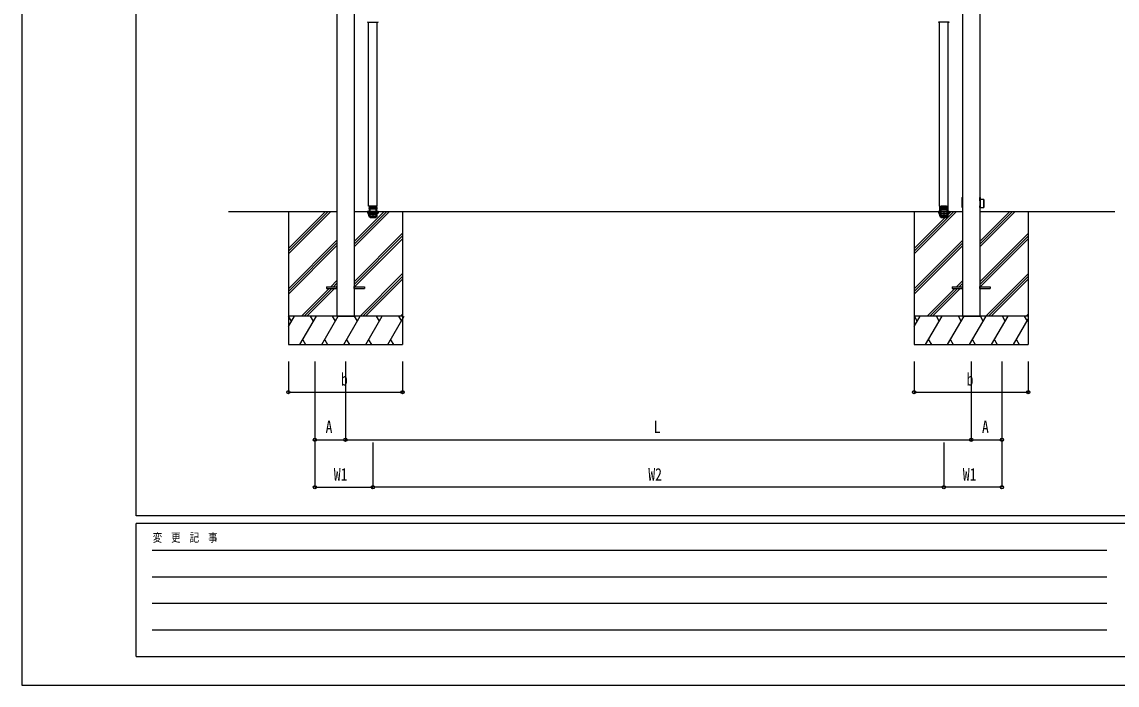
# Model space of a CAD drawing. Units: millimetres, scale not verified. Extents: x -8410 to 8410, y -5940 to 5940.
# Drawn here: x -8410 to -2656, y -5940 to -2453 of the extents above; entities that cross this region are included whole.
import ezdxf
from ezdxf.enums import TextEntityAlignment as Align

# ---------------------------------------------------------------- set-up
doc = ezdxf.new("R2010")
doc.units = ezdxf.units.MM
doc.header["$LTSCALE"] = 30
for name, color, linetype in [('0-3_YKK_12', 2, 'Continuous'), ('0-4_YKK_13', 4, 'Continuous'), ('0-5_YKK_A1', 4, 'Continuous'), ('0-6_YKK_D', 6, 'Continuous'), ('0-7_YKK_ZWAK', 7, 'Continuous'), ('0-8_YSS_K', 3, 'Continuous')]:
    doc.layers.add(name, color=color, linetype=linetype)
doc.styles.add('ＭＳ ゴシック', font='')
doc.styles.get('ＭＳ ゴシック').set_extended_font_data('MS Gothic')

msp = doc.modelspace()

# ---------------------------------------------------------------- linework, layer by layer
at = {"layer": '0-3_YKK_12'}
for p, q in [((-6565.96, -3446), (-6565.96, -3484)), ((-3565.96, -3446), (-3565.96, -3484))]:
    msp.add_line(p, q, dxfattribs=at)
at = {"layer": '0-4_YKK_13'}
for p, q in [((-6593.96, -3449), (-6537.96, -3449)), ((-6589.82, -3451), (-6593.46, -3451)), ((-6593.46, -3451), (-6593.46, -3459)), ((-6588.84, -3450.75), (-6589.86, -3450.75)), ((-6587.85, -3473.52), (-6589.83, -3450.91)), ((-6542.1, -3451), (-6589.82, -3451)), ((-6586.86, -3473.44), (-6588.84, -3450.83)), ((-6545.06, -3473.44), (-6543.09, -3450.83)), ((-6544.07, -3473.52), (-6542.09, -3450.91)), ((-6543.08, -3450.75), (-6542.06, -3450.75)), ((-6538.46, -3451), (-6542.1, -3451)), ((-6538.46, -3451), (-6538.46, -3459)), ((-6537.96, -3450), (-6537.96, -3449)), ((-3593.96, -3449), (-3537.96, -3449)), ((-3589.82, -3451), (-3593.46, -3451)), ((-3593.46, -3451), (-3593.46, -3459)), ((-3588.84, -3450.75), (-3589.86, -3450.75)), ((-3587.85, -3473.52), (-3589.83, -3450.91)), ((-3542.1, -3451), (-3589.82, -3451)), ((-3586.86, -3473.44), (-3588.84, -3450.83)), ((-3545.06, -3473.44), (-3543.09, -3450.83)), ((-3544.07, -3473.52), (-3542.09, -3450.91)), ((-3543.08, -3450.75), (-3542.06, -3450.75)), ((-3538.46, -3451), (-3542.1, -3451)), ((-3538.46, -3451), (-3538.46, -3459)), ((-3537.96, -3450), (-3537.96, -3449)), ((-6589.12, -3459), (-6593.46, -3459)), ((-6589.12, -3459), (-6542.8, -3459)), ((-6588.1, -3459.25), (-6589.1, -3459.25)), ((-6581.88, -3478), (-6549.65, -3478)), ((-6550.04, -3479), (-6581.88, -3479)), ((-6550.96, -3481), (-6550.96, -3479)), ((-6543.82, -3459.25), (-6542.82, -3459.25)), ((-6542.8, -3459), (-6538.46, -3459)), ((-3589.12, -3459), (-3593.46, -3459)), ((-3589.12, -3459), (-3542.8, -3459)), ((-3588.1, -3459.25), (-3589.1, -3459.25)), ((-3581.88, -3478), (-3549.65, -3478)), ((-3550.04, -3479), (-3581.88, -3479)), ((-3550.96, -3481), (-3550.96, -3479)), ((-3543.82, -3459.25), (-3542.82, -3459.25)), ((-3542.8, -3459), (-3538.46, -3459))]:
    msp.add_line(p, q, dxfattribs=at)
for points in [[(-6537.96, -3450), (-6593.96, -3450), (-6593.96, -3449)], [(-3537.96, -3450), (-3593.96, -3450), (-3593.96, -3449)], [(-6580.96, -3479), (-6580.96, -3481), (-6550.96, -3481)], [(-3580.96, -3479), (-3580.96, -3481), (-3550.96, -3481)]]:
    msp.add_lwpolyline(points, dxfattribs=at)
for centre, radius, start, end in [((-6590.83, -3451), 2, 5, 90), ((-6590.83, -3451), 1, 5, 90), ((-6541.09, -3451), 2, 90, 175), ((-6541.09, -3451), 1, 90, 175), ((-3590.83, -3451), 2, 5, 90), ((-3590.83, -3451), 1, 5, 90), ((-3541.09, -3451), 2, 90, 175), ((-3541.09, -3451), 1, 90, 175), ((-6581.88, -3473), 6, 185, 270), ((-6581.88, -3473), 5, 185, 270), ((-6550.04, -3473), 5, 270, 355), ((-6550.04, -3473), 6, 270, 355), ((-3581.88, -3473), 6, 185, 270), ((-3581.88, -3473), 5, 185, 270), ((-3550.04, -3473), 5, 270, 355), ((-3550.04, -3473), 6, 270, 355)]:
    msp.add_arc(centre, radius, start, end, dxfattribs=at)
at = {"layer": '0-5_YKK_A1'}
for p, q in [((-6664.76, -731.84), (-6664.76, -4000)), ((-3377.26, -731.84), (-3377.26, -4000)), ((-3376.76, -731.84), (-3376.76, -4000)), ((-6591.92, -2455.22), (-6540, -2455.22)), ((-6588.16, -3422.71), (-6588.16, -2455.22)), ((-6543.76, -3422.71), (-6543.76, -2455.22)), ((-3540, -2455.22), (-3591.92, -2455.22)), ((-3588.16, -3422.71), (-3588.16, -2455.22)), ((-3543.76, -3422.71), (-3543.76, -2455.22)), ((-3468.88, -3375.5), (-3468.18, -3375.5)), ((-3468.18, -3375.5), (-3467.16, -3375.5)), ((-3376.76, -3375.5), (-3376.24, -3375.5)), ((-3376.24, -3375.8), (-3376.76, -3375.8)), ((-3376.24, -3375.5), (-3375.54, -3375.5)), ((-3376.24, -3375.5), (-3376.24, -3375.8)), ((-3376.08, -3394.21), (-3376.24, -3375.8)), ((-3375.24, -3375.8), (-3375.09, -3393.09)), ((-3355.26, -3386.74), (-3375.15, -3386.4)), ((-3374.84, -3394.24), (-3374.96, -3407.75)), ((-3355.26, -3407.75), (-3355.26, -3386.74)), ((-3354.96, -3387.04), (-3354.96, -3428.46)), ((-7324.51, -3450), (-6755.16, -3450)), ((-7009.96, -3450), (-7009.96, -4150)), ((-7009.96, -3644.32), (-6815.64, -3450)), ((-7009.96, -3658.46), (-6801.5, -3450)), ((-7009.96, -3672.6), (-6787.35, -3450)), ((-6664.76, -3450), (-3467.16, -3450)), ((-6664.62, -3635.63), (-6478.99, -3450)), ((-6664.62, -3621.49), (-6493.13, -3450)), ((-6664.62, -3607.35), (-6507.27, -3450)), ((-6543.76, -3422.71), (-6588.16, -3422.71)), ((-6586.14, -3422.71), (-6586.14, -3472.95)), ((-6584.02, -3422.71), (-6584.02, -3472.95)), ((-6584.02, -3449.05), (-6583.38, -3449.05)), ((-6583.38, -3430.78), (-6583.81, -3430.78)), ((-6583.38, -3426.21), (-6583.38, -3471.35)), ((-6583.38, -3449.36), (-6581.26, -3449.36)), ((-6581.26, -3426.21), (-6581.26, -3471.35)), ((-6550.45, -3430.78), (-6581.26, -3430.78)), ((-6550.45, -3437.15), (-6581.26, -3437.15)), ((-6581.26, -3449.05), (-6550.45, -3449.05)), ((-6580.19, -3423.02), (-6551.51, -3423.02)), ((-6580.19, -3425.15), (-6551.51, -3425.15)), ((-6572.76, -3423.02), (-6572.76, -3425.15)), ((-6558.95, -3423.02), (-6558.95, -3425.15)), ((-6550.45, -3426.21), (-6550.45, -3471.35)), ((-6548.33, -3449.36), (-6550.45, -3449.36)), ((-6548.33, -3426.21), (-6548.33, -3471.35)), ((-6548.33, -3449.05), (-6547.69, -3449.05)), ((-6547.69, -3472.95), (-6547.69, -3422.71)), ((-6545.57, -3472.95), (-6545.57, -3422.71)), ((-6544.5, -3429.72), (-6545.57, -3429.72)), ((-6544.5, -3438.22), (-6545.57, -3438.22)), ((-6544.5, -3429.72), (-6544.5, -3438.22)), ((-6409.96, -3450), (-6409.96, -4150)), ((-3722.35, -3450), (-3722.35, -4150)), ((-3722.35, -3644.71), (-3527.64, -3450)), ((-3722.35, -3658.85), (-3513.5, -3450)), ((-3722.35, -3673), (-3499.35, -3450)), ((-3588.16, -3422.71), (-3543.76, -3422.71)), ((-3587.42, -3429.72), (-3587.42, -3438.22)), ((-3587.42, -3429.72), (-3586.35, -3429.72)), ((-3587.42, -3438.22), (-3586.35, -3438.22)), ((-3586.35, -3472.95), (-3586.35, -3422.71)), ((-3584.23, -3472.95), (-3584.23, -3422.71)), ((-3583.59, -3449.05), (-3584.23, -3449.05)), ((-3583.59, -3426.21), (-3583.59, -3471.35)), ((-3583.59, -3449.36), (-3581.47, -3449.36)), ((-3581.47, -3426.21), (-3581.47, -3471.35)), ((-3581.47, -3430.78), (-3550.66, -3430.78)), ((-3581.47, -3437.15), (-3550.66, -3437.15)), ((-3550.66, -3449.05), (-3581.47, -3449.05)), ((-3551.73, -3423.02), (-3580.41, -3423.02)), ((-3551.73, -3425.15), (-3580.41, -3425.15)), ((-3572.97, -3423.02), (-3572.97, -3425.15)), ((-3559.16, -3423.02), (-3559.16, -3425.15)), ((-3550.66, -3426.21), (-3550.66, -3471.35)), ((-3548.54, -3449.36), (-3550.66, -3449.36)), ((-3548.54, -3426.21), (-3548.54, -3471.35)), ((-3548.54, -3430.78), (-3548.12, -3430.78)), ((-3547.9, -3449.05), (-3548.54, -3449.05)), ((-3547.9, -3422.71), (-3547.9, -3472.95)), ((-3545.78, -3422.71), (-3545.78, -3472.95)), ((-3468.27, -3430), (-3468.97, -3430)), ((-3467.16, -3430), (-3468.27, -3430)), ((-3374.96, -3407.75), (-3376.76, -3407.75)), ((-3376.76, -3429.7), (-3376.15, -3429.7)), ((-3376.15, -3430), (-3376.76, -3430)), ((-3376.76, -3450), (-2666.66, -3450)), ((-3376.62, -3635.63), (-3190.99, -3450)), ((-3376.62, -3621.49), (-3205.13, -3450)), ((-3376.62, -3607.35), (-3219.27, -3450)), ((-3376.15, -3429.7), (-3376.08, -3421.29)), ((-3376.15, -3430), (-3376.15, -3429.7)), ((-3375.45, -3430), (-3376.15, -3430)), ((-3375.09, -3422.41), (-3375.15, -3429.7)), ((-3375.15, -3429.1), (-3355.26, -3428.76)), ((-3374.96, -3407.75), (-3374.84, -3421.26)), ((-3355.26, -3428.76), (-3355.26, -3407.75)), ((-3122.35, -3450), (-3122.35, -4150)), ((-6584.02, -3453.83), (-6586.14, -3453.83)), ((-6586.09, -3473.48), (-6545.62, -3473.48)), ((-6584.02, -3452.77), (-6583.38, -3452.77)), ((-6583.38, -3461.27), (-6584.02, -3461.27)), ((-6584.02, -3464.98), (-6583.38, -3464.98)), ((-6583.49, -3475.61), (-6548.22, -3475.61)), ((-6583.38, -3460.6), (-6581.26, -3460.6)), ((-6581.26, -3471.36), (-6583.38, -3471.36)), ((-6581.26, -3452.77), (-6550.45, -3452.77)), ((-6550.45, -3461.27), (-6581.26, -3461.27)), ((-6581.26, -3464.98), (-6550.45, -3464.98)), ((-6548.33, -3460.6), (-6550.45, -3460.6)), ((-6548.33, -3471.36), (-6550.45, -3471.36)), ((-6548.33, -3452.77), (-6547.69, -3452.77)), ((-6547.69, -3461.27), (-6548.33, -3461.27)), ((-6548.33, -3464.98), (-6547.69, -3464.98)), ((-6545.57, -3453.83), (-6547.69, -3453.83)), ((-3586.35, -3453.83), (-3584.23, -3453.83)), ((-3545.83, -3473.48), (-3586.3, -3473.48)), ((-3583.59, -3452.77), (-3584.23, -3452.77)), ((-3584.23, -3461.27), (-3583.59, -3461.27)), ((-3583.59, -3464.98), (-3584.23, -3464.98)), ((-3548.43, -3475.61), (-3583.7, -3475.61)), ((-3583.59, -3460.6), (-3581.47, -3460.6)), ((-3583.59, -3471.36), (-3581.47, -3471.36)), ((-3550.66, -3452.77), (-3581.47, -3452.77)), ((-3581.47, -3461.27), (-3550.66, -3461.27)), ((-3550.66, -3464.98), (-3581.47, -3464.98)), ((-3548.54, -3460.6), (-3550.66, -3460.6)), ((-3550.66, -3471.36), (-3548.54, -3471.36)), ((-3547.9, -3452.77), (-3548.54, -3452.77)), ((-3548.54, -3461.27), (-3547.9, -3461.27)), ((-3547.9, -3464.98), (-3548.54, -3464.98)), ((-3547.9, -3453.83), (-3545.78, -3453.83)), ((-6664.62, -3819.48), (-6409.96, -3564.82)), ((-3376.62, -3819.48), (-3122.35, -3565.21)), ((-7009.96, -3856.45), (-6755.02, -3601.51)), ((-7009.96, -3870.59), (-6755.02, -3615.65)), ((-6664.62, -3833.62), (-6409.96, -3578.96)), ((-6662.36, -3845.5), (-6409.96, -3593.11)), ((-3722.35, -3856.84), (-3467.02, -3601.51)), ((-3722.35, -3870.99), (-3467.02, -3615.65)), ((-3376.62, -3833.62), (-3122.35, -3579.36)), ((-3374.36, -3845.5), (-3122.35, -3593.5)), ((-7009.96, -3884.74), (-6755.02, -3629.8)), ((-3722.35, -3885.13), (-3467.02, -3629.8)), ((-6633.01, -4000), (-6409.96, -3776.95)), ((-6618.87, -4000), (-6409.96, -3791.09)), ((-3345.01, -4000), (-3122.35, -3777.34)), ((-3330.87, -4000), (-3122.35, -3791.49)), ((-6941.38, -4000), (-6795.88, -3854.5)), ((-6927.23, -4000), (-6781.73, -3854.5)), ((-6913.09, -4000), (-6767.59, -3854.5)), ((-6810.02, -3845.5), (-6810.02, -3854.5)), ((-6810.02, -3845.5), (-6755.02, -3845.5)), ((-6810.02, -3854.5), (-6755.02, -3854.5)), ((-6786.88, -3845.5), (-6755.02, -3813.64)), ((-6772.73, -3845.5), (-6755.02, -3827.78)), ((-6758.59, -3845.5), (-6755.02, -3841.93)), ((-6755.16, -3854.99), (-6755.16, -3845.01)), ((-6665.02, -3845.5), (-6610.02, -3845.5)), ((-6665.02, -3854.5), (-6610.02, -3854.5)), ((-6664.76, -3854.99), (-6664.76, -3845.01)), ((-6610.02, -3845.5), (-6610.02, -3854.5)), ((-6604.72, -4000), (-6409.96, -3805.24)), ((-3653.38, -4000), (-3507.88, -3854.5)), ((-3639.23, -4000), (-3493.73, -3854.5)), ((-3625.09, -4000), (-3479.59, -3854.5)), ((-3521.76, -3845.5), (-3521.76, -3854.5)), ((-3521.76, -3845.5), (-3466.76, -3845.5)), ((-3521.76, -3854.5), (-3466.76, -3854.5)), ((-3498.88, -3845.5), (-3467.02, -3813.64)), ((-3484.73, -3845.5), (-3467.02, -3827.78)), ((-3470.59, -3845.5), (-3467.02, -3841.93)), ((-3467.16, -3854.99), (-3467.16, -3845.01)), ((-3376.76, -3854.99), (-3376.76, -3845.01)), ((-3376.76, -3845.5), (-3321.76, -3845.5)), ((-3376.76, -3854.5), (-3321.76, -3854.5)), ((-3321.76, -3845.5), (-3321.76, -3854.5)), ((-3316.72, -4000), (-3122.35, -3805.63)), ((-6409.96, -4000), (-7009.96, -4000)), ((-7009.96, -4054.54), (-6978.47, -4000)), ((-6993.47, -4025.98), (-7008.47, -4000)), ((-6949.6, -4150), (-6863, -4000)), ((-6878, -4025.98), (-6893, -4000)), ((-6834.13, -4150), (-6747.53, -4000)), ((-6762.53, -4025.98), (-6777.53, -4000)), ((-6754.66, -4000), (-6665.26, -4000)), ((-6718.66, -4150), (-6632.06, -4000)), ((-6665.26, -4000), (-6664.76, -4000)), ((-6647.06, -4025.98), (-6662.06, -4000)), ((-6603.19, -4150), (-6516.59, -4000)), ((-6531.59, -4025.98), (-6546.59, -4000)), ((-6487.72, -4150), (-6401.12, -4000)), ((-6431.12, -4000), (-6416.12, -4025.98)), ((-6420.88, -4000), (-6409.96, -3989.08)), ((-3122.35, -4000), (-3722.35, -4000)), ((-3722.35, -4055.22), (-3690.47, -4000)), ((-3705.47, -4025.98), (-3720.47, -4000)), ((-3661.6, -4150), (-3575, -4000)), ((-3590, -4025.98), (-3605, -4000)), ((-3546.13, -4150), (-3459.53, -4000)), ((-3474.53, -4025.98), (-3489.53, -4000)), ((-3466.66, -4000), (-3377.26, -4000)), ((-3430.66, -4150), (-3344.06, -4000)), ((-3377.26, -4000), (-3376.76, -4000)), ((-3359.06, -4025.98), (-3374.06, -4000)), ((-3315.19, -4150), (-3228.59, -4000)), ((-3243.59, -4025.98), (-3258.59, -4000)), ((-3199.72, -4150), (-3122.35, -4015.99)), ((-3143.12, -4000), (-3128.12, -4025.98)), ((-3132.88, -4000), (-3122.35, -3989.48)), ((-6934.6, -4124.02), (-6919.6, -4150)), ((-6819.13, -4124.02), (-6804.13, -4150)), ((-6703.66, -4124.02), (-6688.66, -4150)), ((-6588.19, -4124.02), (-6573.19, -4150)), ((-6472.72, -4124.02), (-6457.72, -4150)), ((-3646.6, -4124.02), (-3631.6, -4150)), ((-3531.13, -4124.02), (-3516.13, -4150)), ((-3415.66, -4124.02), (-3400.66, -4150)), ((-3300.19, -4124.02), (-3285.19, -4150)), ((-3184.72, -4124.02), (-3169.72, -4150)), ((-7009.96, -4150), (-6409.96, -4150)), ((-3722.35, -4150), (-3122.35, -4150))]:
    msp.add_line(p, q, dxfattribs=at)
for points in [[(-6755.16, -731.84), (-6755.16, -4000), (-6754.66, -4000)], [(-3467.16, -731.84), (-3467.16, -4000), (-3466.66, -4000)], [(-3469.27, -3429.7), (-3469.46, -3407.75), (-3469.18, -3375.8)], [(-3376.08, -3394.21), (-3375.08, -3394.24), (-3374.84, -3394.24)], [(-6583.38, -3437.15), (-6583.81, -3437.15), (-6583.81, -3430.78)], [(-3548.54, -3437.15), (-3548.12, -3437.15), (-3548.12, -3430.78)], [(-3376.08, -3421.29), (-3375.08, -3421.26), (-3374.84, -3421.26)]]:
    msp.add_lwpolyline(points, dxfattribs=at)
for centre, radius, start, end in [((-6591.92, -2453.55), 1.67, 176.5, 270), ((-6540, -2453.55), 1.67, 270, 3.5), ((-3591.92, -2453.55), 1.67, 176.5, 270), ((-3540, -2453.55), 1.67, 270, 3.5), ((-3468.88, -3375.8), 0.3, 90, 179.5), ((-3376.12, -3393.17), 1.04, 272.34943, 4.76455), ((-3375.54, -3375.8), 0.3, 0.5, 90), ((-3355.26, -3387.04), 0.3, 0, 89), ((-6578.18, -3433.97), 9.03, 151.92751, 208.07249), ((-6580.19, -3426.21), 3.19, 90.00249, 180), ((-6580.19, -3426.21), 1.06, 90.00249, 180), ((-6551.51, -3426.21), 3.19, 0, 90.00249), ((-6551.51, -3426.21), 1.06, 0, 90.00249), ((-3580.41, -3426.21), 3.19, 89.99751, 180), ((-3580.41, -3426.21), 1.06, 89.99751, 180), ((-3551.73, -3426.21), 3.19, 0, 89.99751), ((-3551.73, -3426.21), 1.06, 0, 89.99751), ((-3553.75, -3433.97), 9.03, 331.92751, 28.07249), ((-3468.97, -3429.7), 0.3, 180.5, 270), ((-3376.14, -3422.34), 1.05, 356.22953, 86.65649), ((-3375.45, -3429.7), 0.3, 270, 359.5), ((-3355.26, -3428.46), 0.3, 271, 0), ((-6583.49, -3472.95), 2.65, 180, 270), ((-6583.49, -3472.95), 0.531, 180, 270), ((-6548.22, -3472.95), 0.531, 270, 0), ((-6548.22, -3472.95), 2.65, 270, 0), ((-3583.7, -3472.95), 2.65, 180, 270), ((-3583.7, -3472.95), 0.531, 180, 270), ((-3548.43, -3472.95), 0.531, 270, 0), ((-3548.43, -3472.95), 2.65, 270, 0)]:
    msp.add_arc(centre, radius, start, end, dxfattribs=at)
for centre, start_param, end_param in [((-3376.24, -3375.8), 0.000016, 1.5707362), ((-3376.15, -3429.7), 4.7124491, 6.2831693)]:
    msp.add_ellipse(centre, major_axis=(1, 0), ratio=0.002618, start_param=start_param, end_param=end_param, dxfattribs=at)
at = {"layer": '0-6_YKK_D'}
for p, q in [((-7009.96, -4238.99), (-7009.96, -4401)), ((-6870.96, -4238.99), (-6870.96, -4651)), ((-6709.96, -4238.99), (-6709.96, -4651)), ((-6709.96, -4238.99), (-6709.96, -4651)), ((-6409.96, -4238.99), (-6409.96, -4401)), ((-3722.35, -4238.99), (-3722.35, -4401)), ((-3422.21, -4238.99), (-3422.21, -4651)), ((-3422.21, -4238.99), (-3422.21, -4651)), ((-3260.96, -4238.99), (-3260.96, -4651)), ((-3122.35, -4238.99), (-3122.35, -4401)), ((-7009.96, -4400), (-6409.96, -4400)), ((-3722.35, -4400), (-3122.35, -4400)), ((-6870.96, -4619.79), (-6870.96, -4901)), ((-6870.96, -4650), (-6709.96, -4650)), ((-6709.96, -4650), (-3422.21, -4650)), ((-3422.21, -4650), (-3260.96, -4650)), ((-3260.96, -4619.79), (-3260.96, -4901)), ((-6565.96, -4664.72), (-6565.96, -4901)), ((-6565.96, -4664.72), (-6565.96, -4901)), ((-3565.96, -4664.72), (-3565.96, -4901)), ((-3565.96, -4665.72), (-3565.96, -4901)), ((-6870.96, -4900), (-6565.96, -4900)), ((-3565.96, -4900), (-6565.96, -4900)), ((-3260.96, -4900), (-3565.96, -4900))]:
    msp.add_line(p, q, dxfattribs=at)
for centre in [(-7009.96, -4400), (-6409.96, -4400), (-3722.35, -4400), (-3122.35, -4400), (-6870.96, -4650), (-6709.96, -4650), (-6709.96, -4650), (-3422.21, -4650), (-3422.21, -4650), (-3260.96, -4650), (-6870.96, -4900), (-6565.96, -4900), (-6565.96, -4900), (-3565.96, -4900), (-3565.96, -4900), (-3260.96, -4900)]:
    msp.add_circle(centre, 8.5, dxfattribs=at)
at = {"layer": '0-7_YKK_ZWAK'}
for p, q in [((-7809.96, -5050), (-7809.96, 5550)), ((7790.04, -5050), (-7809.96, -5050)), ((-2609.96, -5090), (-7809.96, -5090)), ((-7809.96, -5790), (-7809.96, -5090)), ((-7724.96, -5230), (-2709.96, -5230)), ((-7724.96, -5370), (-2709.96, -5370)), ((-7724.96, -5510), (-2709.96, -5510)), ((-7724.96, -5650), (-2709.96, -5650)), ((-7809.96, -5790), (-2609.96, -5790))]:
    msp.add_line(p, q, dxfattribs=at)
msp.add_lwpolyline([(-8410, -5940), (8410, -5940), (8410, 5940), (-8410, 5940)], close=True, dxfattribs=at)
at = {"layer": '0-8_YSS_K'}
for centre, radius in [((-6589.12, -3459), 1), ((-6589.12, -3459), 0.667), ((-6589.12, -3459), 0.333), ((-3589.12, -3459), 1), ((-3589.12, -3459), 0.667), ((-3589.12, -3459), 0.333)]:
    msp.add_arc(centre, radius, 180, 275, dxfattribs=at)

# ---------------------------------------------------------------- texts
at = {"layer": '0-6_YKK_D', "style": 'ＭＳ ゴシック', "width": 0.8}
for s, p in [('b', (-6733.96, -4385)), ('b', (-3446.35, -4385)), ('A', (-6814.46, -4635)), ('L', (-5090.09, -4635)), ('A', (-3365.59, -4635)), ('W1', (-6771.26, -4885)), ('W2', (-5118.76, -4885)), ('W1', (-3466.26, -4885))]:
    msp.add_text(s, height=65.98, dxfattribs=at).set_placement(p, align=Align.BOTTOM_LEFT)
at = {"layer": '0-7_YKK_ZWAK', "style": 'ＭＳ ゴシック', "width": 0.8}
msp.add_text('変  更  記  事', height=43.99, dxfattribs=at).set_placement((-7722.62, -5200), align=Align.BOTTOM_LEFT)

doc.saveas('drawing.dxf')
